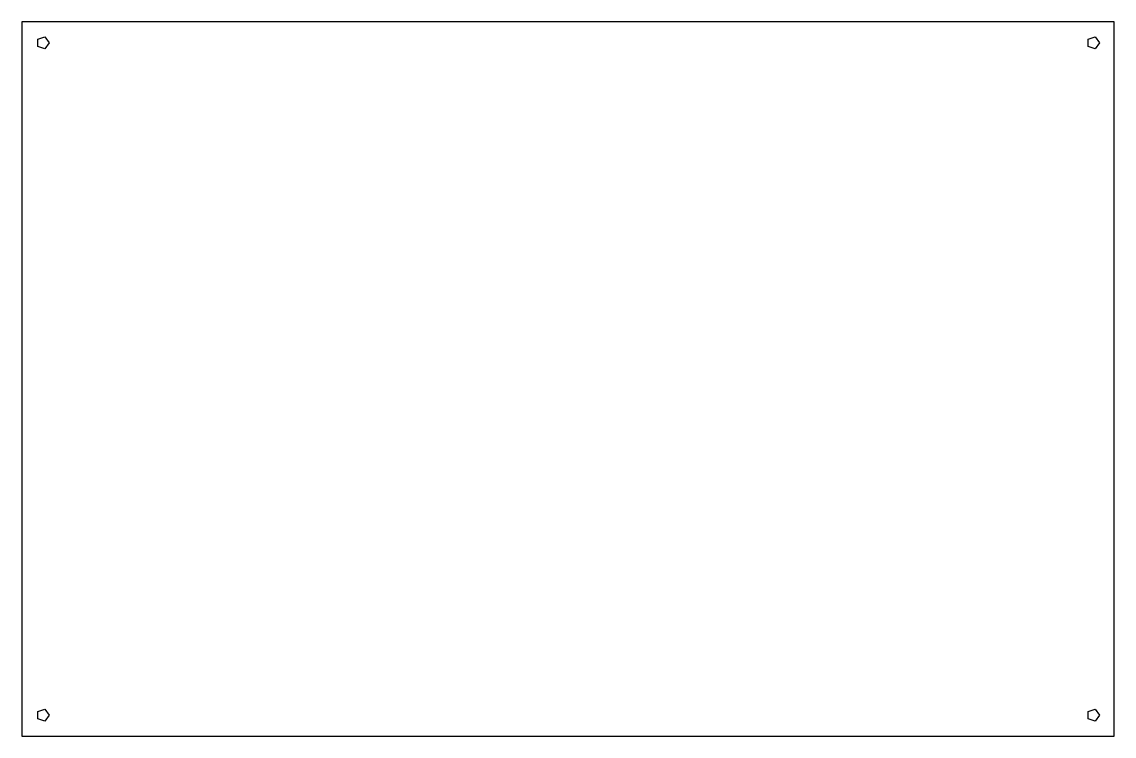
# Model space of a CAD drawing. Header units: metres. Extents: x 0 to 260, y 0 to 170.
import ezdxf

# ---------------------------------------------------------------- set-up
doc = ezdxf.new("R2010")
doc.units = ezdxf.units.M

msp = doc.modelspace()

# ---------------------------------------------------------------- linework, layer by layer
for p, q in [((260, 170), (0, 170)), ((0, 170), (0, 0)), ((260, 0), (260, 170)), ((3.78647, 165.882), (5.46352, 166.427)), ((5.46352, 166.427), (6.5, 165)), ((253.786, 165.882), (255.464, 166.427)), ((255.464, 166.427), (256.5, 165)), ((3.78647, 164.118), (3.78647, 165.882)), ((5.46352, 163.573), (3.78647, 164.118)), ((6.5, 165), (5.46352, 163.573)), ((253.786, 164.118), (253.786, 165.882)), ((255.464, 163.573), (253.786, 164.118)), ((256.5, 165), (255.464, 163.573)), ((3.78647, 5.88167), (5.46352, 6.42657)), ((3.78647, 4.11832), (3.78647, 5.88167)), ((5.46352, 6.42657), (6.5, 5)), ((253.786, 5.88167), (255.464, 6.42657)), ((253.786, 4.11832), (253.786, 5.88167)), ((255.464, 6.42657), (256.5, 5)), ((5.46352, 3.57341), (3.78647, 4.11832)), ((6.5, 5), (5.46352, 3.57341)), ((255.464, 3.57341), (253.786, 4.11832)), ((256.5, 5), (255.464, 3.57341)), ((0, 0), (260, 0))]:
    msp.add_line(p, q)

doc.saveas('drawing.dxf')
